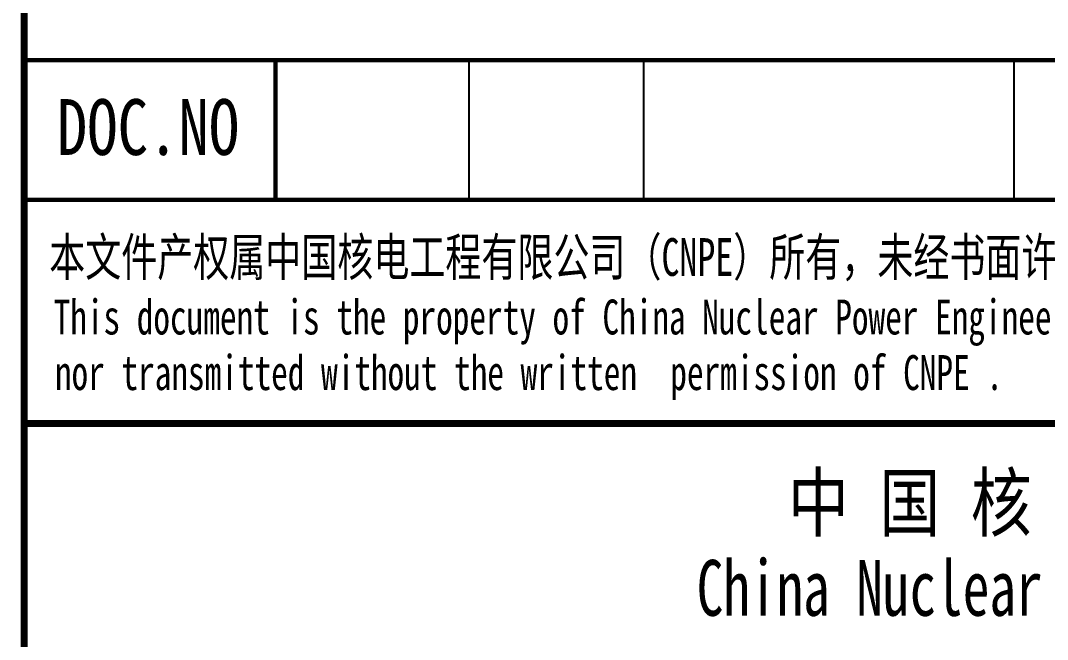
# Model space of a CAD drawing. Header units: inches. Extents: x 15 to 856, y 8 to 602.
# Drawn here: x 665.7 to 739.2, y 60.2 to 104.5 of the extents above; entities that cross this region are included whole.
import ezdxf

# ---------------------------------------------------------------- set-up
doc = ezdxf.new("R2010")
doc.units = ezdxf.units.IN
doc.header["$MEASUREMENT"] = 0
doc.layers.add('1', color=7, linetype='Continuous')
doc.styles.add('宋体', font='SimSun.ttf', dxfattribs={"width": 0.7})

msp = doc.modelspace()

# ---------------------------------------------------------------- linework, layer by layer
at = {"linetype": 'Continuous'}
msp.add_line((665.932, 75.681), (665.932, 91.681), dxfattribs=at)
at = {"layer": '1'}
for p, q in [((697.802, 91.681), (697.802, 101.681)), ((710.302, 91.681), (710.302, 101.681)), ((736.802, 91.681), (736.802, 101.681)), ((845.932, 91.681), (665.932, 91.681))]:
    msp.add_line(p, q, dxfattribs=at)
at = {"layer": '1', "color": 7, "ltscale": 0.8}
msp.add_line((665.932, 91.681), (665.932, 52.073), dxfattribs=at)
at = {"layer": '1', "color": 7}
for points, const_width in [([(845.932, 91.681), (845.932, 149.681), (665.932, 149.681), (665.932, 91.681)], 0.5), ([(665.932, 101.681), (845.932, 101.681)], 0.3), ([(683.932, 101.681), (683.932, 91.681)], 0.3), ([(665.932, 91.681), (665.932, 17.681)], 0.5), ([(665.932, 91.681), (845.932, 91.681)], 0.3), ([(665.932, 91.681), (845.932, 91.681)], 0.3)]:
    msp.add_lwpolyline(points, dxfattribs=dict(at, const_width=const_width))
at = {"layer": '1', "color": 7, "const_width": 0.5}
msp.add_lwpolyline([(665.932, 75.681), (845.932, 75.681), (845.932, 17.681), (665.932, 17.681)], close=True, dxfattribs=at)

# ---------------------------------------------------------------- texts
at = {"layer": '1', "color": 7, "style": '宋体'}
for s, width, p in [('DOC.NO', 0.8, (668.277, 94.895)), ('中 国 核 电 工 程 有 限 公 司', 0.8, (720.609, 68.01)), ('China Nuclear Power Engineering Co., Ltd', 0.7, (714.079, 61.906))]:
    msp.add_text(s, height=4, dxfattribs=dict(at, width=width)).set_placement(p)
at = {"layer": '1', "color": 7, "ltscale": 0.8, "style": '宋体', "width": 0.7}
for s, height, p in [('本文件产权属中国核电工程有限公司（CNPE）所有，未经书面许可，不得以任何方式复制、传播、发表和外传。', 2.7, (667.733, 86.241)), ('This document is the property of China Nuclear Power Engineering CO.,LTD (CNPE) , no part of this document may be', 2.5, (668.048, 82.046)), ('nor transmitted without the written  permission of CNPE .', 2.5, (668.143, 78.067))]:
    msp.add_text(s, height=height, dxfattribs=at).set_placement(p)

doc.saveas('drawing.dxf')
